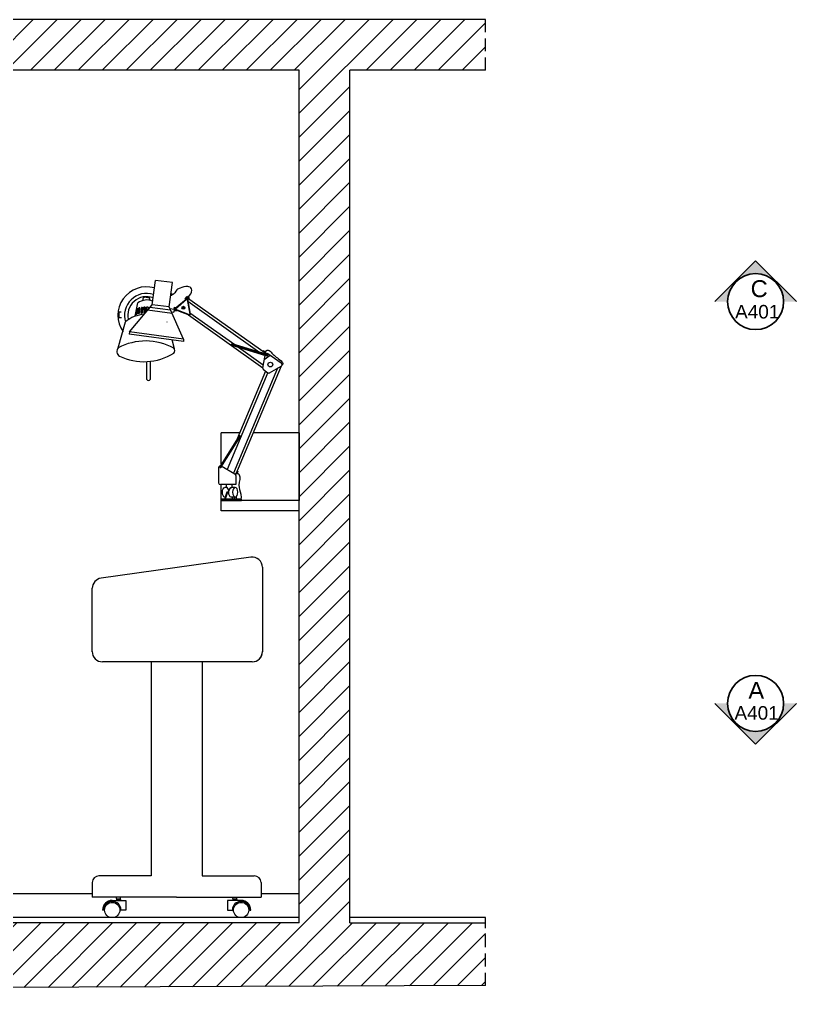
# Model space of a CAD drawing. Header units: millimetres. Extents: x 3592 to 4978, y 1078 to 1921.
# Drawn here: x 3869.6 to 4098.7, y 1155.2 to 1442 of the extents above; entities that cross this region are included whole.
import ezdxf

# ---------------------------------------------------------------- set-up
doc = ezdxf.new("R2010")
doc.units = ezdxf.units.MM
doc.header["$MEASUREMENT"] = 0
doc.linetypes.add('CONTINUA', pattern=[0])
doc.linetypes.add('HIDDEN', pattern=[0.375, 0.25, -0.125])
doc.layers.add('A-FURN', color=8, linetype='Continuous', lineweight=18)
doc.layers.add('G-ANNO-TEXT', color=3, linetype='Continuous')
doc.styles.add('ARIAL', font='arial.ttf')

msp = doc.modelspace()

# ---------------------------------------------------------------- hatches: boundary and pattern name
at = {"layer": 'A-FURN'}
h = msp.add_hatch(dxfattribs=at)
h.set_pattern_fill('ANSI31', color=4, scale=39.999999)
h.set_pattern_definition([(45, (-15, 4e-05), (-3.535534, 3.535534), [])])
h.paths.add_polyline_path([(4006.99, 1442.03), (3591.99, 1442.03), (3591.99, 1427.03), (3631.99, 1427.03), (3631.99, 1175.53), (3591.99, 1175.53), (3591.99, 1155.22), (4006.99, 1157.03), (4006.99, 1175.53), (3966.99, 1175.53), (3966.99, 1427.03), (4006.99, 1427.03)])
h.paths.add_polyline_path([(3646.99, 1427.03), (3951.99, 1427.03), (3951.99, 1175.53), (3646.99, 1175.53)], flags=16)
h.paths.add_polyline_path([(3707.65, 1349.96), (3709.01, 1344.84, -0.347612), (3708.84, 1343.57, -0.112637), (3701.83, 1341.15), (3701.83, 1336.07, -1), (3700.9, 1335.83), (3700.92, 1341.07, -0.125991), (3692.8, 1342.69, -0.450308), (3692.43, 1345.12), (3693.82, 1350.02, -1.902296)], flags=0)
h.paths.add_polyline_path([(3706.91, 1352.79, 0.36805), (3694.6, 1352.82, -1.364346)], flags=0)
h.paths.add_polyline_path([(3703.11, 1356.86), (3703.3, 1355.16, -0.009993), (3703.66, 1355.05), (3703.48, 1356.76, 0.009993)], flags=0)
h.paths.add_polyline_path([(3697.73, 1355, -0.00577), (3697.94, 1355.06), (3698.18, 1356.81, 0.00577), (3697.97, 1356.75)], flags=0)
h.paths.add_polyline_path([(3701.51, 1360.19, -0.097402), (3701.65, 1359.19, 0.114995), (3699.72, 1359.11, -0.102654), (3699.85, 1360.16, -0.076414)], flags=0)
h.paths.add_polyline_path([(3698.33, 1355.2, -0.008008), (3698.62, 1355.26), (3698.84, 1356.97, 0.008008), (3698.54, 1356.9)], flags=0)
h.paths.add_polyline_path([(3699.28, 1357.05, -0.009711), (3699.64, 1357.1), (3699.51, 1355.43, 0.009711), (3699.14, 1355.38)], flags=0)
h.paths.add_polyline_path([(3699.99, 1357.13, -0.009705), (3700.35, 1357.15), (3700.35, 1355.5, 0.009855), (3699.98, 1355.48)], flags=0)
h.paths.add_polyline_path([(3700.77, 1357.16, -0.013951), (3701.3, 1357.14), (3701.3, 1355.5, 0.013951), (3700.77, 1355.51)], flags=0)
h.paths.add_polyline_path([(3701.67, 1357.11, -0.00902), (3702.01, 1357.08), (3702.15, 1355.42, 0.00887), (3701.81, 1355.46)], flags=0)
h.paths.add_polyline_path([(3702.38, 1357.02, -0.011737), (3702.81, 1356.93), (3702.99, 1355.25, 0.011737), (3702.56, 1355.34)], flags=0)
h.paths.add_polyline_path([(3759.1, 1182.13, 0.414214), (3756.25, 1179.28), (3756.55, 1179.28, -0.414214), (3759.1, 1181.83)], flags=0)
h.paths.add_polyline_path([(3791.7, 1179.28), (3791.7, 1182.13), (3793.33, 1182.13, -0.414214), (3793.23, 1182.23), (3793.23, 1182.43), (3793.23, 1183.03), (3761.46, 1182.73, -0.415076), (3761.56, 1182.63), (3761.56, 1182.93, 0.985386), (3761.36, 1182.94), (3760.46, 1182.73, 0.998529), (3760.46, 1182.53, 0.414214), (3760.36, 1182.43, 1.129142), (3760.36, 1182.09), (3760.36, 1182.43), (3760.36, 1182.93), (3759.36, 1182.93, -0.415076), (3757.35, 1184.93), (3757.35, 1240.93, -0.413352), (3759.34, 1242.93), (3760.69, 1242.93), (3759.62, 1257.36), (3764.61, 1257.73), (3765.7, 1242.95), (3767.94, 1242.96), (3767.35, 1262.32), (3772.35, 1262.47), (3772.94, 1242.97), (3775.34, 1242.98, -0.415076), (3777.35, 1240.98), (3777.35, 1212.95), (3786.98, 1212.95), (3786.98, 1246.37), (3786.54, 1246.37), (3786.54, 1246.79), (3786.26, 1246.79), (3786.26, 1247.76, -0.833375), (3782.31, 1248.49, -0.833375), (3786.26, 1249.21), (3786.26, 1250.21), (3786.54, 1250.63), (3786.98, 1250.63), (3786.98, 1251.29), (3786.98, 1253.13), (3795.68, 1253.13), (3804.39, 1253.13), (3813.1, 1253.13), (3821.81, 1253.13), (3830.52, 1253.13), (3839.22, 1253.13), (3847.93, 1253.13), (3856.64, 1253.13), (3856.64, 1250.63), (3857.07, 1250.63), (3857.07, 1250.21), (3857.35, 1250.21), (3857.35, 1249.21), (3857.62, 1249.21), (3857.62, 1247.8), (3857.35, 1246.79), (3857.07, 1246.79), (3857.07, 1246.37), (3856.64, 1246.37), (3856.64, 1195.91), (3857.07, 1195.91), (3857.07, 1195.49), (3857.35, 1195.49), (3857.35, 1192.07), (3857.07, 1191.65), (3856.44, 1191.65), (3856.44, 1190.63, -0.414214), (3854.94, 1189.13), (3849.63, 1189.13, -0.414214), (3848.13, 1190.63), (3848.13, 1191.65), (3847.73, 1191.65), (3847.73, 1190.63, -0.414214), (3846.23, 1189.13), (3840.92, 1189.13, -0.414214), (3839.42, 1190.63), (3839.42, 1191.65), (3839.02, 1191.65), (3839.02, 1190.63, -0.414214), (3837.52, 1189.13), (3832.22, 1189.13, -0.414214), (3830.72, 1190.63), (3830.72, 1191.65), (3830.32, 1191.65), (3830.32, 1190.63, -0.414214), (3828.82, 1189.13), (3823.51, 1189.13, -0.414214), (3822.01, 1190.63), (3822.01, 1191.65), (3821.61, 1191.65), (3821.61, 1190.63, -0.414214), (3820.11, 1189.13), (3814.8, 1189.13, -0.414214), (3813.3, 1190.63), (3813.3, 1191.65), (3812.9, 1191.65), (3812.9, 1190.63, -0.414214), (3811.4, 1189.13), (3806.09, 1189.13, -0.414214), (3804.59, 1190.63), (3804.59, 1191.65), (3804.19, 1191.65), (3804.19, 1190.63, -0.414214), (3802.69, 1189.13), (3797.35, 1189.13), (3797.35, 1185.04, -0.413352), (3795.36, 1183.04), (3794.43, 1183.03), (3794.43, 1182.63), (3794.43, 1182.13), (3795.7, 1181.83, -0.414214), (3798.25, 1179.28), (3798.55, 1179.28, 0.414214), (3795.7, 1182.13, 0.451285), (3793.15, 1179.28)], flags=0)
h.paths.add_polyline_path([(3937.78, 1283.37), (3893.61, 1277.17, 0.373484), (3891.03, 1274.21), (3891, 1255.5, 0.414679), (3894, 1252.5), (3938.19, 1252.5, 0.414214), (3941.19, 1255.5), (3941.2, 1280.4, 0.455728)], flags=0)
h.paths.add_polyline_path([(3930.89, 1179.28), (3930.89, 1182.13), (3932.53, 1182.13, -0.414214), (3932.43, 1182.23), (3932.43, 1182.43), (3932.43, 1183.03), (3915.9, 1183.03), (3899.38, 1183.03), (3899.38, 1182.63), (3899.38, 1182.13), (3900.91, 1182.13), (3900.91, 1179.28), (3899.16, 1179.28, -0.414214), (3896.91, 1177.03), (3934.89, 1177.03, -0.414214), (3932.64, 1179.28)], flags=0)
h.paths.add_polyline_path([(3689.31, 1297.22), (3734.67, 1297.22, -0.414214), (3736.25, 1295.64), (3736.25, 1259.96, -0.414214), (3734.67, 1258.38), (3731.74, 1258.38), (3731.74, 1252.03), (3743.49, 1252.03), (3743.49, 1177.03), (3740.49, 1177.03), (3740.49, 1229.03), (3740.49, 1230.03), (3731.74, 1230.03), (3731.74, 1229.41), (3731.74, 1228.61, -0.21186), (3727.12, 1226.41), (3725.23, 1226.41, -0.372964), (3724.54, 1225.81), (3716.73, 1225.81), (3714.55, 1224.56), (3713.67, 1224.56), (3711.49, 1223.32), (3711.49, 1221.32), (3711.24, 1221.32), (3711.24, 1207.03), (3712.24, 1207.03), (3712.24, 1188.53), (3712.54, 1188.53), (3712.54, 1187.53), (3735.74, 1187.53), (3735.74, 1183.03), (3734.7, 1183.03), (3734.7, 1182.63), (3734.7, 1182.13), (3735.97, 1181.83, -0.414214), (3738.52, 1179.28), (3738.82, 1179.28, 0.414214), (3735.97, 1182.13, 0.451285), (3733.42, 1179.28), (3731.97, 1179.28), (3731.97, 1182.13), (3733.6, 1182.13, -0.414214), (3733.5, 1182.23), (3733.5, 1182.43), (3733.5, 1183.03), (3722.52, 1183.03), (3722.52, 1182.63), (3722.52, 1182.13), (3724.05, 1182.13), (3724.05, 1179.28), (3722.3, 1179.28, -1), (3717.8, 1179.28), (3717.2, 1179.28, -0.414214), (3720.05, 1182.13), (3721.42, 1182.13, -0.414214), (3721.32, 1182.23), (3721.32, 1182.43), (3721.32, 1183.03), (3710.34, 1183.03), (3710.34, 1182.63), (3710.34, 1182.13), (3711.24, 1182.13), (3711.24, 1181.53, -0.414214), (3712.24, 1180.53), (3712.24, 1178.03, -0.414214), (3711.24, 1177.03), (3710.74, 1177.03), (3710.74, 1179.5), (3708.74, 1179.5), (3708.74, 1177.03), (3708.24, 1177.03, -0.414214), (3707.24, 1178.03), (3707.24, 1180.53, -0.414214), (3708.24, 1181.53), (3708.24, 1182.13), (3709.24, 1182.13, -0.414214), (3709.14, 1182.23), (3709.14, 1182.43), (3709.14, 1183.03), (3698.15, 1183.03), (3698.15, 1182.63), (3698.15, 1182.13), (3699.42, 1181.83, -0.414214), (3701.97, 1179.28), (3702.27, 1179.28, 0.414214), (3699.42, 1182.13, 0.451285), (3696.87, 1179.28), (3695.42, 1179.28), (3695.42, 1182.13), (3697.05, 1182.13, -0.414214), (3696.95, 1182.23), (3696.95, 1182.43), (3696.95, 1183.03), (3685.97, 1183.03), (3685.97, 1182.63), (3685.97, 1182.13), (3687.24, 1181.83, -0.414214), (3689.79, 1179.28), (3690.09, 1179.28, 0.414214), (3687.24, 1182.13, 0.451285), (3684.69, 1179.28), (3683.24, 1179.28), (3683.24, 1182.13), (3684.87, 1182.13, -0.414214), (3684.77, 1182.23), (3684.77, 1182.43), (3684.77, 1183.03), (3683.74, 1183.03), (3683.74, 1187.53), (3706.94, 1187.53), (3706.94, 1188.53), (3707.24, 1207.03), (3708.24, 1207.03), (3708.24, 1221.32), (3707.99, 1221.32), (3707.99, 1223.32), (3705.8, 1224.56), (3704.92, 1224.56), (3704.48, 1224.82), (3702.25, 1222.24), (3696.61, 1220.81), (3696.69, 1220.5), (3691.3, 1219.14), (3690.97, 1220.45), (3696.36, 1221.81), (3701.8, 1222.95), (3703.79, 1225.21), (3702.75, 1225.81), (3694.94, 1225.81, -0.372964), (3694.24, 1226.41), (3692.36, 1226.41, -0.21186), (3687.74, 1228.61), (3687.74, 1229.41), (3687.74, 1230.03), (3673.49, 1230.03), (3673.49, 1177.03), (3670.49, 1177.03), (3670.49, 1252.03), (3687.74, 1252.03), (3687.74, 1266.24), (3687.73, 1295.64, -0.41424)], flags=0)
h.paths.add_polyline_path([(3689.68, 1296.86), (3734.3, 1296.86, -0.267396), (3735.76, 1296.02), (3688.22, 1296.02, -0.267396)], flags=0)
h.paths.add_polyline_path([(3779.49, 1402.03), (3864.49, 1402.03), (3864.49, 1327.83), (3859.49, 1327.83), (3859.49, 1277.03), (3862.49, 1277.03), (3862.49, 1274.03), (3781.49, 1274.03), (3781.49, 1277.03), (3784.49, 1277.03), (3784.49, 1327.83), (3779.49, 1327.83)], flags=0)
h.paths.add_polyline_path([(3712.19, 1296.44, -1), (3711.79, 1296.44, -1)], flags=0)
h.paths.add_polyline_path([(3698.74, 1261.74, -1), (3693.74, 1261.74, -1)], flags=0)
h.paths.add_polyline_path([(3712.24, 1261.74, -1), (3707.24, 1261.74, -1)], flags=0)
h.paths.add_polyline_path([(3698.38, 1252.03), (3707.6, 1252.03, -0.56416), (3711.88, 1252.03), (3721.1, 1252.03, -0.759453), (3725.74, 1250.74, -1), (3720.74, 1250.74, -0.136717), (3721.1, 1252.03), (3711.88, 1252.03, -0.136717), (3712.24, 1250.74, -1), (3707.24, 1250.74, -0.136717), (3707.6, 1252.03), (3698.38, 1252.03, -0.136717), (3698.74, 1250.74, -1), (3693.74, 1250.74, -0.759453)], flags=0)
h.paths.add_polyline_path([(3725.74, 1261.74, -1), (3720.74, 1261.74, -1)], flags=0)
h.paths.add_polyline_path([(3698.74, 1239.74, -1), (3693.74, 1239.74, -1)], flags=0)
h.paths.add_polyline_path([(3712.24, 1239.74, -1), (3707.24, 1239.74, -1)], flags=0)
h.paths.add_polyline_path([(3725.74, 1239.74, -1), (3720.74, 1239.74, -1)], flags=0)
at = {"layer": 'G-ANNO-TEXT'}
h = msp.add_hatch(dxfattribs=at)
h.set_pattern_fill('ANGLE', color=256, scale=0.01375)
h.set_pattern_definition([(360, (4042.87611, 1274.42504), (4e-11, 0.09604375), [0.06985, -0.02619375]), (90, (4042.87611, 1274.42504), (-0.09604375, 4e-11), [0.06985, -0.02619375])])
h.paths.add_polyline_path([(4078.33, 1358.77), (4074.52, 1358.77), (4086.59, 1370.84), (4098.66, 1358.77), (4094.85, 1358.77, 1)])
h = msp.add_hatch(dxfattribs=at)
h.set_pattern_fill('ANGLE', color=256, scale=0.01375)
h.set_pattern_definition([(360, (4042.87611, 1131.723435), (4e-11, 0.09604375), [0.06985, -0.02619375]), (90, (4042.87611, 1131.723435), (-0.09604375, 4e-11), [0.06985, -0.02619375])])
h.paths.add_polyline_path([(4078.33, 1240.25), (4074.52, 1240.25), (4086.59, 1228.18), (4098.66, 1240.25), (4094.85, 1240.25, -1)])

# ---------------------------------------------------------------- linework, layer by layer
at = {"layer": 'A-FURN', "color": 5}
for p, q in [((4006.99, 1442.03), (3591.99, 1442.03)), ((3951.99, 1427.03), (3646.99, 1427.03)), ((3951.99, 1427.03), (3646.99, 1427.03)), ((3951.99, 1175.53), (3951.99, 1427.03)), ((4006.99, 1427.03), (3966.99, 1427.03)), ((3966.99, 1175.53), (3966.99, 1427.03)), ((3951.99, 1175.53), (3646.99, 1175.53)), ((4006.99, 1157.03), (3591.99, 1155.22))]:
    msp.add_line(p, q, dxfattribs=at)
at = {"layer": 'A-FURN', "color": 5, "linetype": 'HIDDEN', "ltscale": 15}
for p, q in [((4006.99, 1427.03), (4006.99, 1442.03)), ((4006.99, 1157.03), (4006.99, 1177.03))]:
    msp.add_line(p, q, dxfattribs=at)
at = {"layer": 'A-FURN', "color": 6}
for p, q in [((3908.66, 1357.88), (3909.63, 1365.05)), ((3914.65, 1364.38), (3909.63, 1365.05)), ((3913.69, 1357.21), (3914.65, 1364.38)), ((3915.4, 1356.74), (3918.76, 1359.6)), ((3915.59, 1356.7), (3918.85, 1359.48)), ((3918.4, 1359.52), (3918.83, 1360.14)), ((3918.4, 1359.52), (3918.55, 1359.41)), ((3918.83, 1360.14), (3942.26, 1343.45)), ((3902.03, 1349.84), (3908.66, 1357.88)), ((3903.63, 1354.46), (3904.49, 1358.38)), ((3906.21, 1357.13), (3906.21, 1355.48)), ((3907, 1357.16), (3907, 1355.87)), ((3914.12, 1356.24), (3907.99, 1357.06)), ((3913.69, 1357.21), (3908.66, 1357.88)), ((3917.96, 1347.7), (3913.69, 1357.21)), ((3913.88, 1356.77), (3915.17, 1356.6)), ((3915.17, 1356.6), (3915.23, 1357.1)), ((3915.23, 1357.1), (3915.75, 1357.03)), ((3918.98, 1359.43), (3919.75, 1355.03)), ((3919.12, 1359.46), (3919.89, 1355.05)), ((3919.21, 1358.94), (3940.47, 1343.8)), ((3914.55, 1355.27), (3907.31, 1356.25)), ((3914.32, 1355.79), (3915.04, 1355.69)), ((3915.17, 1356.6), (3915.04, 1355.69)), ((3915.11, 1356.14), (3915.85, 1356.04)), ((3919.61, 1354.8), (3915.47, 1356.35)), ((3919.65, 1354.93), (3915.63, 1356.44)), ((3915.85, 1356.04), (3915.87, 1356.2)), ((3919.39, 1354.88), (3941.28, 1339.29)), ((3919.83, 1355.49), (3933.02, 1346.1)), ((3898.65, 1345.12), (3900.86, 1352.85)), ((3913.13, 1352.76), (3913.12, 1352.8)), ((3902.03, 1349.84), (3901.94, 1349.2)), ((3917.87, 1347.06), (3901.94, 1349.2)), ((3917.96, 1347.7), (3902.03, 1349.84)), ((3915.24, 1344.84), (3914.53, 1347.51)), ((3917.96, 1347.7), (3917.87, 1347.06)), ((3932.18, 1345.92), (3942.43, 1342.76)), ((3942.59, 1343.15), (3932.31, 1346.32)), ((3932.74, 1346.18), (3932.55, 1345.81)), ((3932.81, 1346.16), (3932.62, 1345.78)), ((3932.88, 1346.14), (3932.68, 1345.76)), ((3932.95, 1346.12), (3932.75, 1345.74)), ((3933.02, 1346.1), (3932.82, 1345.72)), ((3933.08, 1346.08), (3932.89, 1345.7)), ((3933.15, 1346.05), (3932.96, 1345.68)), ((3933.22, 1346.03), (3933.03, 1345.65)), ((3933.29, 1346.01), (3933.09, 1345.63)), ((3933.36, 1345.99), (3933.16, 1345.61)), ((3933.43, 1345.97), (3933.23, 1345.59)), ((3933.49, 1345.95), (3933.3, 1345.57)), ((3933.56, 1345.93), (3933.37, 1345.55)), ((3933.63, 1345.91), (3933.44, 1345.53)), ((3933.7, 1345.89), (3933.5, 1345.51)), ((3933.77, 1345.87), (3933.57, 1345.49)), ((3933.83, 1345.84), (3933.64, 1345.47)), ((3933.9, 1345.82), (3933.71, 1345.44)), ((3933.97, 1345.8), (3933.78, 1345.42)), ((3934.04, 1345.78), (3933.85, 1345.4)), ((3934.11, 1345.76), (3933.91, 1345.38)), ((3934.18, 1345.74), (3933.98, 1345.36)), ((3934.24, 1345.72), (3934.05, 1345.34)), ((3934.31, 1345.7), (3934.12, 1345.32)), ((3934.12, 1345.32), (3941.43, 1340.11)), ((3934.38, 1345.68), (3934.19, 1345.3)), ((3934.45, 1345.66), (3934.25, 1345.28)), ((3934.52, 1345.63), (3934.32, 1345.26)), ((3934.59, 1345.61), (3934.39, 1345.23)), ((3934.65, 1345.59), (3934.46, 1345.21)), ((3934.72, 1345.57), (3934.53, 1345.19)), ((3934.79, 1345.55), (3934.6, 1345.17)), ((3934.86, 1345.53), (3934.66, 1345.15)), ((3934.93, 1345.51), (3934.73, 1345.13)), ((3934.99, 1345.49), (3934.8, 1345.11)), ((3935.06, 1345.47), (3934.87, 1345.09)), ((3935.13, 1345.44), (3934.94, 1345.07)), ((3935.2, 1345.42), (3935, 1345.05)), ((3935.27, 1345.4), (3935.07, 1345.02)), ((3935.34, 1345.38), (3935.14, 1345)), ((3935.4, 1345.36), (3935.21, 1344.98)), ((3935.47, 1345.34), (3935.28, 1344.96)), ((3935.54, 1345.32), (3935.35, 1344.94)), ((3935.61, 1345.3), (3935.41, 1344.92)), ((3935.68, 1345.28), (3935.48, 1344.9)), ((3935.75, 1345.26), (3935.55, 1344.88)), ((3935.81, 1345.23), (3935.62, 1344.86)), ((3935.88, 1345.21), (3935.69, 1344.84)), ((3935.95, 1345.19), (3935.76, 1344.81)), ((3936.02, 1345.17), (3935.82, 1344.79)), ((3936.09, 1345.15), (3935.89, 1344.77)), ((3936.16, 1345.13), (3935.96, 1344.75)), ((3936.22, 1345.11), (3936.03, 1344.73)), ((3936.29, 1345.09), (3936.1, 1344.71)), ((3936.36, 1345.07), (3936.16, 1344.69)), ((3936.43, 1345.05), (3936.23, 1344.67)), ((3936.5, 1345.02), (3936.3, 1344.65)), ((3936.56, 1345), (3936.37, 1344.62)), ((3936.63, 1344.98), (3936.44, 1344.6)), ((3936.7, 1344.96), (3936.51, 1344.58)), ((3936.77, 1344.94), (3936.57, 1344.56)), ((3936.84, 1344.92), (3936.64, 1344.54)), ((3936.91, 1344.9), (3936.71, 1344.52)), ((3936.97, 1344.88), (3936.78, 1344.5)), ((3937.04, 1344.86), (3936.85, 1344.48)), ((3937.11, 1344.84), (3936.92, 1344.46)), ((3937.18, 1344.81), (3936.98, 1344.44)), ((3937.25, 1344.79), (3937.05, 1344.41)), ((3937.32, 1344.77), (3937.12, 1344.39)), ((3937.38, 1344.75), (3937.19, 1344.37)), ((3937.45, 1344.73), (3937.26, 1344.35)), ((3937.52, 1344.71), (3937.32, 1344.33)), ((3937.59, 1344.69), (3937.39, 1344.31)), ((3937.66, 1344.67), (3937.46, 1344.29)), ((3937.72, 1344.65), (3937.53, 1344.27)), ((3937.79, 1344.63), (3937.6, 1344.25)), ((3937.86, 1344.6), (3937.67, 1344.23)), ((3937.93, 1344.58), (3937.73, 1344.2)), ((3938, 1344.56), (3937.8, 1344.18)), ((3938.07, 1344.54), (3937.87, 1344.16)), ((3938.13, 1344.52), (3937.94, 1344.14)), ((3938.2, 1344.5), (3938.01, 1344.12)), ((3938.27, 1344.48), (3938.08, 1344.1)), ((3938.34, 1344.46), (3938.14, 1344.08)), ((3938.41, 1344.44), (3938.21, 1344.06)), ((3938.48, 1344.42), (3938.28, 1344.04)), ((3938.54, 1344.39), (3938.35, 1344.02)), ((3938.61, 1344.37), (3938.42, 1343.99)), ((3938.68, 1344.35), (3938.48, 1343.97)), ((3938.75, 1344.33), (3938.55, 1343.95)), ((3938.82, 1344.31), (3938.62, 1343.93)), ((3938.88, 1344.29), (3938.69, 1343.91)), ((3938.95, 1344.27), (3938.76, 1343.89)), ((3939.02, 1344.25), (3938.83, 1343.87)), ((3939.09, 1344.23), (3938.89, 1343.85)), ((3939.16, 1344.2), (3938.96, 1343.83)), ((3939.23, 1344.18), (3939.03, 1343.8)), ((3939.29, 1344.16), (3939.1, 1343.78)), ((3939.36, 1344.14), (3939.17, 1343.76)), ((3939.43, 1344.12), (3939.24, 1343.74)), ((3939.5, 1344.1), (3939.3, 1343.72)), ((3939.57, 1344.08), (3939.37, 1343.7)), ((3939.64, 1344.06), (3939.44, 1343.68)), ((3939.7, 1344.04), (3939.51, 1343.66)), ((3939.77, 1344.01), (3939.58, 1343.64)), ((3939.84, 1343.99), (3939.65, 1343.62)), ((3939.91, 1343.97), (3939.71, 1343.59)), ((3939.98, 1343.95), (3939.78, 1343.57)), ((3940.04, 1343.93), (3939.85, 1343.55)), ((3940.11, 1343.91), (3939.92, 1343.53)), ((3940.18, 1343.89), (3939.99, 1343.51)), ((3940.25, 1343.87), (3940.05, 1343.49)), ((3940.32, 1343.85), (3940.12, 1343.47)), ((3940.39, 1343.83), (3940.19, 1343.45)), ((3940.45, 1343.8), (3940.26, 1343.43)), ((3940.52, 1343.78), (3940.33, 1343.41)), ((3940.59, 1343.76), (3940.4, 1343.38)), ((3940.66, 1343.74), (3940.46, 1343.36)), ((3940.73, 1343.72), (3940.53, 1343.34)), ((3940.8, 1343.7), (3940.6, 1343.32)), ((3940.86, 1343.68), (3940.67, 1343.3)), ((3940.93, 1343.66), (3940.74, 1343.28)), ((3941, 1343.64), (3940.8, 1343.26)), ((3941.07, 1343.62), (3940.87, 1343.24)), ((3941.14, 1343.59), (3940.94, 1343.22)), ((3941.2, 1343.57), (3941.01, 1343.2)), ((3941.27, 1343.55), (3941.08, 1343.17)), ((3941.34, 1343.53), (3941.15, 1343.15)), ((3941.41, 1343.51), (3941.21, 1343.13)), ((3941.27, 1339.25), (3941.95, 1342.91)), ((3941.48, 1343.49), (3941.28, 1343.11)), ((3941.55, 1343.47), (3941.35, 1343.09)), ((3941.61, 1343.45), (3941.42, 1343.07)), ((3941.68, 1343.43), (3941.49, 1343.05)), ((3941.75, 1343.41), (3941.56, 1343.03)), ((3941.82, 1343.38), (3941.62, 1343.01)), ((3941.89, 1343.36), (3941.69, 1342.99)), ((3943.49, 1342.92), (3941.7, 1341.56)), ((3941.96, 1343.34), (3941.76, 1342.96)), ((3942.02, 1343.32), (3941.83, 1342.94)), ((3942.09, 1343.3), (3941.9, 1342.92)), ((3946.76, 1340.59), (3942.8, 1343.41)), ((3946.73, 1339.72), (3933.29, 1307.66)), ((3943.32, 1337.78), (3946.72, 1339.71)), ((3942.75, 1337.82), (3930.77, 1309.25)), ((3945.66, 1339.11), (3932.68, 1308.14)), ((3942.12, 1338.27), (3933.74, 1318.3)), ((3941.48, 1338.72), (3942.76, 1337.81)), ((3934.29, 1319.17), (3928.59, 1310.03)), ((3928.94, 1309.81), (3934.63, 1318.91)), ((3932.65, 1316.54), (3932.97, 1316.25)), ((3932.69, 1316.6), (3933.01, 1316.32)), ((3932.73, 1316.66), (3933.04, 1316.38)), ((3932.77, 1316.72), (3933.08, 1316.44)), ((3932.8, 1316.78), (3933.12, 1316.5)), ((3932.84, 1316.84), (3933.16, 1316.56)), ((3932.88, 1316.9), (3933.2, 1316.62)), ((3932.92, 1316.96), (3933.23, 1316.68)), ((3932.95, 1317.03), (3933.27, 1316.74)), ((3932.99, 1317.09), (3933.31, 1316.8)), ((3933.03, 1317.15), (3933.35, 1316.86)), ((3933.07, 1317.21), (3933.38, 1316.92)), ((3933.11, 1317.27), (3933.42, 1316.98)), ((3933.14, 1317.33), (3933.46, 1317.04)), ((3933.18, 1317.39), (3933.5, 1317.1)), ((3933.22, 1317.45), (3933.54, 1317.16)), ((3933.26, 1317.51), (3933.57, 1317.22)), ((3933.3, 1317.57), (3933.61, 1317.28)), ((3933.33, 1317.63), (3933.65, 1317.35)), ((3933.37, 1317.69), (3933.69, 1317.41)), ((3933.41, 1317.75), (3933.72, 1317.47)), ((3933.45, 1317.81), (3933.76, 1317.53)), ((3933.48, 1317.87), (3933.8, 1317.59)), ((3933.52, 1317.93), (3933.84, 1317.65)), ((3933.56, 1317.99), (3933.88, 1317.71)), ((3933.6, 1318.05), (3933.91, 1317.77)), ((3933.64, 1318.12), (3933.95, 1317.83)), ((3933.67, 1318.18), (3933.99, 1317.89)), ((3933.71, 1318.24), (3934.03, 1317.95)), ((3933.75, 1318.3), (3934.06, 1318.01)), ((3933.79, 1318.36), (3934.1, 1318.07)), ((3933.82, 1318.42), (3934.14, 1318.13)), ((3933.86, 1318.48), (3934.18, 1318.19)), ((3933.9, 1318.54), (3934.21, 1318.25)), ((3933.94, 1318.6), (3934.25, 1318.31)), ((3929.02, 1310.72), (3929.34, 1310.44)), ((3929.06, 1310.78), (3929.38, 1310.5)), ((3929.1, 1310.84), (3929.42, 1310.56)), ((3929.14, 1310.91), (3929.45, 1310.62)), ((3929.18, 1310.97), (3929.49, 1310.68)), ((3929.21, 1311.03), (3929.53, 1310.74)), ((3929.25, 1311.09), (3929.57, 1310.8)), ((3929.29, 1311.15), (3929.6, 1310.86)), ((3929.33, 1311.21), (3929.64, 1310.92)), ((3929.36, 1311.27), (3929.68, 1310.99)), ((3929.4, 1311.33), (3929.72, 1311.04)), ((3929.44, 1311.39), (3929.76, 1311.11)), ((3929.48, 1311.45), (3929.79, 1311.17)), ((3929.52, 1311.51), (3929.83, 1311.23)), ((3929.55, 1311.57), (3929.87, 1311.29)), ((3929.59, 1311.63), (3929.91, 1311.35)), ((3929.63, 1311.69), (3929.94, 1311.41)), ((3929.67, 1311.75), (3929.98, 1311.47)), ((3929.7, 1311.81), (3930.02, 1311.53)), ((3929.74, 1311.88), (3930.06, 1311.59)), ((3929.78, 1311.94), (3930.1, 1311.65)), ((3929.82, 1312), (3930.13, 1311.71)), ((3929.86, 1312.06), (3930.17, 1311.77)), ((3929.89, 1312.12), (3930.21, 1311.83)), ((3929.93, 1312.18), (3930.25, 1311.89)), ((3929.97, 1312.24), (3930.28, 1311.95)), ((3930.01, 1312.3), (3930.32, 1312.01)), ((3930.04, 1312.36), (3930.36, 1312.07)), ((3930.08, 1312.42), (3930.4, 1312.14)), ((3930.12, 1312.48), (3930.44, 1312.2)), ((3930.16, 1312.54), (3930.47, 1312.26)), ((3930.2, 1312.6), (3930.51, 1312.32)), ((3930.23, 1312.66), (3930.55, 1312.38)), ((3930.27, 1312.72), (3930.59, 1312.44)), ((3930.31, 1312.78), (3930.62, 1312.5)), ((3930.35, 1312.84), (3930.66, 1312.56)), ((3930.38, 1312.91), (3930.7, 1312.62)), ((3930.42, 1312.97), (3930.74, 1312.68)), ((3930.46, 1313.03), (3930.78, 1312.74)), ((3930.5, 1313.09), (3930.81, 1312.8)), ((3930.54, 1313.15), (3930.85, 1312.86)), ((3930.57, 1313.21), (3930.89, 1312.92)), ((3930.61, 1313.27), (3930.93, 1312.98)), ((3930.65, 1313.33), (3930.97, 1313.04)), ((3930.69, 1313.39), (3931, 1313.11)), ((3930.72, 1313.45), (3931.04, 1313.17)), ((3928.27, 1309.79), (3928.27, 1305.33)), ((3928.83, 1310.42), (3929.14, 1310.14)), ((3928.87, 1310.48), (3929.19, 1310.2)), ((3928.91, 1310.55), (3929.23, 1310.26)), ((3928.95, 1310.61), (3929.27, 1310.32)), ((3928.98, 1310.67), (3929.3, 1310.38)), ((3933.07, 1307.91), (3929.06, 1310.24)), ((3933.33, 1307.46), (3933.33, 1304.81)), ((3933.33, 1304.81), (3928.8, 1304.81)), ((3930.73, 1302.55), (3930.05, 1300.51)), ((3930.54, 1303.98), (3930.14, 1303.98)), ((3930.89, 1302.55), (3930.21, 1300.51)), ((3930.54, 1304.81), (3930.54, 1303.98)), ((3931.23, 1302.55), (3930.73, 1302.55)), ((3931.24, 1302.55), (3931.21, 1302.55)), ((3931.43, 1302.89), (3931.29, 1302.89)), ((3932.17, 1304.81), (3932.17, 1303.98)), ((3933.16, 1303.98), (3932.17, 1303.98)), ((3930.2, 1301.12), (3930.14, 1301.12)), ((3930.2, 1301.12), (3930.25, 1301.12)), ((3932.84, 1301.12), (3932.01, 1301.12)), ((3932.22, 1301.12), (3932.22, 1300.51)), ((3932.84, 1301.26), (3932.84, 1300.51)), ((3933.48, 1301.26), (3933.48, 1300.51))]:
    msp.add_line(p, q, dxfattribs=at)
at = {"layer": 'A-FURN', "color": 3}
for p, q in [((3934.49, 1320.08), (3928.99, 1320.08)), ((3928.99, 1310.78), (3928.99, 1320.08)), ((3951.99, 1320.08), (3938.5, 1320.08)), ((3951.99, 1320.08), (3951.99, 1300.08)), ((3928.99, 1300.08), (3928.99, 1304.81)), ((3937.78, 1283.37), (3893.61, 1277.17)), ((3941.2, 1280.4), (3941.2, 1255.5)), ((3891, 1255.5), (3891.03, 1274.21)), ((3938.2, 1252.5), (3894, 1252.5)), ((3908.4, 1252.5), (3908.4, 1189.37)), ((3923.4, 1252.5), (3923.4, 1189.37)), ((3908.4, 1189.37), (3893, 1189.37)), ((3923.4, 1189.37), (3938.8, 1189.37)), ((3891, 1187.37), (3891, 1183.03)), ((3940.8, 1187.37), (3940.8, 1183.03)), ((3891, 1184.03), (3743.49, 1184.03)), ((3915.9, 1183.03), (3891, 1183.03)), ((3915.9, 1183.03), (3940.8, 1183.03)), ((3951.99, 1184.03), (3940.8, 1184.03))]:
    msp.add_line(p, q, dxfattribs=at)
at = {"layer": 'A-FURN', "color": 20}
for p, q in [((3951.99, 1300.08), (3928.99, 1300.08)), ((3928.99, 1297.08), (3928.99, 1300.08)), ((3951.99, 1297.08), (3928.99, 1297.08))]:
    msp.add_line(p, q, dxfattribs=at)
at = {"layer": 'A-FURN', "color": 3, "linetype": 'CONTINUA', "ltscale": 0.1}
for p, q in [((3896.91, 1182.13), (3900.91, 1182.13)), ((3898.18, 1182.63), (3898.18, 1182.93)), ((3898.18, 1182.43), (3898.18, 1182.23)), ((3899.28, 1183.03), (3898.28, 1183.03)), ((3898.28, 1182.53), (3899.28, 1182.53)), ((3899.28, 1182.53), (3898.28, 1182.53)), ((3899.38, 1182.63), (3899.38, 1182.93)), ((3899.38, 1182.43), (3899.38, 1182.23)), ((3900.91, 1182.13), (3900.91, 1179.28)), ((3930.89, 1182.13), (3930.89, 1179.28)), ((3934.89, 1182.13), (3930.89, 1182.13)), ((3932.43, 1182.63), (3932.43, 1182.93)), ((3932.43, 1182.43), (3932.43, 1182.23)), ((3932.53, 1183.03), (3933.53, 1183.03)), ((3933.53, 1182.53), (3932.53, 1182.53)), ((3932.53, 1182.53), (3933.53, 1182.53)), ((3933.63, 1182.63), (3933.63, 1182.93)), ((3933.63, 1182.43), (3933.63, 1182.23)), ((3894.36, 1179.28), (3894.06, 1179.28)), ((3900.91, 1179.28), (3899.46, 1179.28)), ((3930.89, 1179.28), (3932.34, 1179.28)), ((3937.44, 1179.28), (3937.74, 1179.28))]:
    msp.add_line(p, q, dxfattribs=at)
at = {"layer": 'A-FURN', "color": 7}
for p, q in [((3951.99, 1177.03), (3646.99, 1177.03)), ((4006.99, 1177.03), (3966.99, 1177.03))]:
    msp.add_line(p, q, dxfattribs=at)
at = {"layer": 'A-FURN', "color": 5, "ltscale": 100}
msp.add_line((3966.99, 1175.53), (4006.99, 1175.53), dxfattribs=at)
at = {"layer": 'A-FURN', "color": 6}
for points in [[(3906.91, 1360.07, 0.075123), (3906.01, 1359.95, 0.081859), (3905.95, 1359.11)], [(3906.91, 1360.07, -0.075123), (3907.81, 1359.95, -0.074129), (3907.88, 1359.19)]]:
    msp.add_lwpolyline(points, format="xyb", dxfattribs=at)
for points in [[(3914.22, 1361.2), (3914.39, 1361.18), (3914.3, 1360.53), (3914.14, 1360.55)], [(3904.19, 1356.75), (3903.96, 1355)], [(3904.41, 1356.81), (3904.17, 1355.06)], [(3904.77, 1356.9), (3904.55, 1355.2)], [(3905.07, 1356.97), (3904.85, 1355.26)], [(3905.51, 1357.05), (3905.37, 1355.38)], [(3905.87, 1357.1), (3905.74, 1355.43)], [(3906.58, 1357.15), (3906.58, 1355.5)], [(3907.53, 1357.14), (3907.53, 1356.51)], [(3899.57, 1355.71), (3898.88, 1355.71), (3898.88, 1354.09), (3899.59, 1354.09)], [(3907.13, 1335.83), (3907.14, 1341.07)], [(3908.05, 1341.11), (3908.05, 1335.83)]]:
    msp.add_lwpolyline(points, dxfattribs=at)
for points in [[(3914.43, 1361.04), (3914.38, 1360.66), (3914.32, 1360.67), (3914.37, 1361.05)], [(3918.83, 1360.14), (3919.63, 1359.57), (3919.73, 1359.71), (3918.93, 1360.28)], [(3941.28, 1344.15), (3942.08, 1343.58), (3942.18, 1343.72), (3941.38, 1344.29)], [(3935.04, 1300.51), (3928.99, 1300.51), (3928.99, 1300.08), (3935.04, 1300.08)]]:
    msp.add_lwpolyline(points, close=True, dxfattribs=at)
at = {"layer": 'A-FURN', "color": 6, "extrusion": (1.12939e-16, -4.73445e-17, -1)}
msp.add_lwpolyline([(-3933.92, 1308.71), (-3933.54, 1307.8), (-3933.38, 1307.87), (-3933.76, 1308.78)], close=True, dxfattribs=at)
at = {"layer": 'A-FURN', "color": 6}
for centre, radius in [((3915.54, 1356.56), 0.146), ((3915.54, 1356.56), 0.105), ((3917.91, 1356.97), 0.435), ((3917.91, 1356.97), 0.277), ((3917.91, 1356.97), 0.0956), ((3932.24, 1346.12), 0.211), ((3932.24, 1346.12), 0.106), ((3942.52, 1342.95), 0.211), ((3942.52, 1342.95), 0.106), ((3943.52, 1340.19), 0.698), ((3934.47, 1319.05), 0.211), ((3934.47, 1319.05), 0.106), ((3928.77, 1309.92), 0.211), ((3928.77, 1309.92), 0.211), ((3928.77, 1309.92), 0.106), ((3928.77, 1309.92), 0.106)]:
    msp.add_circle(centre, radius, dxfattribs=at)
at = {"layer": 'A-FURN', "color": 3, "linetype": 'CONTINUA', "ltscale": 0.1}
for centre in [(3896.91, 1179.28), (3934.89, 1179.28)]:
    msp.add_circle(centre, 2.25, dxfattribs=at)
at = {"layer": 'A-FURN', "color": 6}
for centre, radius, start, end in [((3906.99, 1354.75), 8.39, 73.8136, 215.2207), ((3906.99, 1354.75), 6.46, 71.2314, 197.8646), ((3906.99, 1354.75), 5.49, 69.2414, 193.7063), ((3918.9, 1359.42), 0.224, 9.933, 127.7138), ((3918.9, 1359.42), 0.0819, 9.933, 127.7138), ((3906.96, 1347.66), 9.5, 105.6205, 106.9428), ((3907.09, 1355.02), 4.25, 66.169, 127.695), ((3906.96, 1347.66), 9.5, 101.5074, 103.3426), ((3906.96, 1347.66), 9.5, 96.6021, 98.8277), ((3906.96, 1347.66), 9.5, 92.3148, 94.5389), ((3906.96, 1347.66), 9.5, 86.5834, 89.7806), ((3915.54, 1356.56), 0.224, 127.7138, 252.1523), ((3906.96, 1345.57), 9.5, 93.8531, 129.9742), ((3906.73, 1345.91), 9.5, 105.6205, 106.9428), ((3906.75, 1345.95), 9.5, 101.5074, 103.3426), ((3906.83, 1345.99), 9.5, 96.6021, 98.8277), ((3906.96, 1346.01), 9.5, 92.3148, 94.5732), ((3919.67, 1355.01), 0.224, 252.1523, 9.933), ((3919.67, 1355.01), 0.0819, 252.1523, 9.933), ((3906.99, 1354.75), 6.46, 342.1158, 342.4177), ((3906.79, 1329.93), 17.24, 61.3151, 118.1925), ((3899.92, 1344.07), 1.64, 140.2872, 237.2568), ((3906.25, 1357.73), 16.68, 244.3432, 301.9055), ((3914.35, 1344.31), 1.03, 313.9836, 46.1405), ((3942.5, 1342.99), 0.523, 54.5387, 142.795), ((3946.46, 1340.17), 0.523, 299.6187, 54.5387), ((3941.78, 1339.15), 0.523, 169.4587, 234.5387), ((3943.07, 1338.24), 0.523, 234.5387, 299.6187), ((3907.59, 1335.95), 0.478, 194.3227, 345.6773), ((3928.8, 1309.79), 0.523, 59.7983, 180), ((3932.81, 1307.46), 0.523, 0, 59.7983), ((3928.8, 1305.33), 0.523, 180, 270)]:
    msp.add_arc(centre, radius, start, end, dxfattribs=at)
at = {"layer": 'A-FURN', "color": 3}
for centre, radius, start, end in [((3938.2, 1280.4), 3, 0, 97.9894), ((3894.03, 1274.2), 3, 97.9894, 179.9089), ((3894, 1255.5), 3, 179.9089, 270), ((3938.19, 1255.5), 3, 270, 0.0911), ((3938.2, 1255.5), 3, 270, 0), ((3893, 1187.37), 2, 90, 180), ((3938.8, 1187.37), 2, 0, 90)]:
    msp.add_arc(centre, radius, start, end, dxfattribs=at)
at = {"layer": 'A-FURN', "color": 3, "linetype": 'CONTINUA', "ltscale": 0.1}
for centre, radius, start, end in [((3896.91, 1179.28), 2.85, 90, 180), ((3896.91, 1179.28), 2.55, 0, 180), ((3898.28, 1182.93), 0.1, 90, 180), ((3898.28, 1182.63), 0.1, 180, 270), ((3898.28, 1182.43), 0.1, 90, 180), ((3898.28, 1182.23), 0.1, 180, 270), ((3899.28, 1182.93), 0.1, 0, 90), ((3899.28, 1182.63), 0.1, 270, 0), ((3899.28, 1182.43), 0.1, 0, 90), ((3899.28, 1182.23), 0.1, 270, 0), ((3934.89, 1179.28), 2.55, 0, 180), ((3932.53, 1182.93), 0.1, 90, 180), ((3932.53, 1182.63), 0.1, 180, 270), ((3932.53, 1182.43), 0.1, 90, 180), ((3932.53, 1182.23), 0.1, 180, 270), ((3933.53, 1182.93), 0.1, 0, 90), ((3933.53, 1182.63), 0.1, 270, 0), ((3933.53, 1182.43), 0.1, 0, 90), ((3933.53, 1182.23), 0.1, 270, 0), ((3934.89, 1179.28), 2.85, 0, 90)]:
    msp.add_arc(centre, radius, start, end, dxfattribs=at)
at = {"layer": 'A-FURN', "color": 6, "extrusion": (0, 0, -1)}
for centre, start_param, end_param in [((3930.14, 1302.55), 3.141593, 6.283185), ((3932.01, 1302.55), 3.141593, 4.711185), ((3932.17, 1302.55), -1.333179, 0)]:
    msp.add_ellipse(centre, major_axis=(0, 1.43), ratio=0.536088, start_param=start_param, end_param=end_param, dxfattribs=at)
at = {"layer": 'A-FURN', "color": 6}
msp.add_ellipse((3930.54, 1302.55), major_axis=(0, 1.43), ratio=0.536088, start_param=-1.333179, end_param=0, dxfattribs=at)
at = {"layer": 'A-FURN', "color": 6, "extrusion": (0, 0, -1)}
msp.add_ellipse((3933.16, 1302.55), major_axis=(0, 1.43), ratio=0.536088, dxfattribs=at)
at = {"layer": 'A-FURN', "color": 6}
msp.add_open_spline([(3919.33, 1359.99), (3919.46, 1360.17), (3920, 1360.9), (3920.91, 1362.55), (3918.78, 1363.56), (3917.32, 1362.85), (3915.75, 1362.38), (3915.08, 1360.76), (3914.5, 1360.82), (3914.4, 1360.84)], degree=3, knots=[0, 0, 0, 0, 0.971652, 4.002655, 5.840857, 9.166893, 10.699451, 12.84973, 13.257767, 13.257767, 13.257767, 13.257767], dxfattribs=at)
for points in [[(3941.78, 1344), (3942.89, 1344.45), (3943.99, 1343.55), (3946.67, 1341.28), (3947.19, 1340.37), (3946.96, 1340.02)], [(3933.73, 1308.26), (3934.34, 1307.69), (3934.24, 1304.65), (3934.81, 1302), (3934.87, 1300.51)]]:
    msp.add_spline(points, degree=3, dxfattribs=at)
at = {"layer": 'G-ANNO-TEXT'}
for p, q in [((4074.52, 1358.77), (4086.59, 1370.84)), ((4086.59, 1370.84), (4098.66, 1358.77)), ((4074.52, 1240.25), (4086.59, 1228.18)), ((4086.59, 1228.18), (4098.66, 1240.25))]:
    msp.add_line(p, q, dxfattribs=at)
for centre in [(4086.59, 1358.77), (4086.59, 1240.25)]:
    msp.add_circle(centre, 8.26, dxfattribs=at)

# ---------------------------------------------------------------- texts
at = {"layer": 'G-ANNO-TEXT', "attachment_point": 1, "style": 'ARIAL'}
for s, width, insert, char_height in [('C', 158.0255, (4085.12, 1365.1), 5), ('A401', 1180.1915, (4080.54, 1357.8), 4), ('A401', 1180.1915, (4080.36, 1239.44), 4)]:
    msp.add_mtext_dynamic_manual_height_columns(s, width=width, gutter_width=63.5, heights=[0], dxfattribs=dict(at, insert=insert, char_height=char_height))
at = {"layer": 'G-ANNO-TEXT', "insert": (4089.11, 1246.6), "char_height": 5, "attachment_point": 3, "rotation": 0, "style": 'ARIAL'}
msp.add_mtext_dynamic_manual_height_columns('A', width=4761.4672, gutter_width=317.5, heights=[0], dxfattribs=at)

doc.saveas('drawing.dxf')
